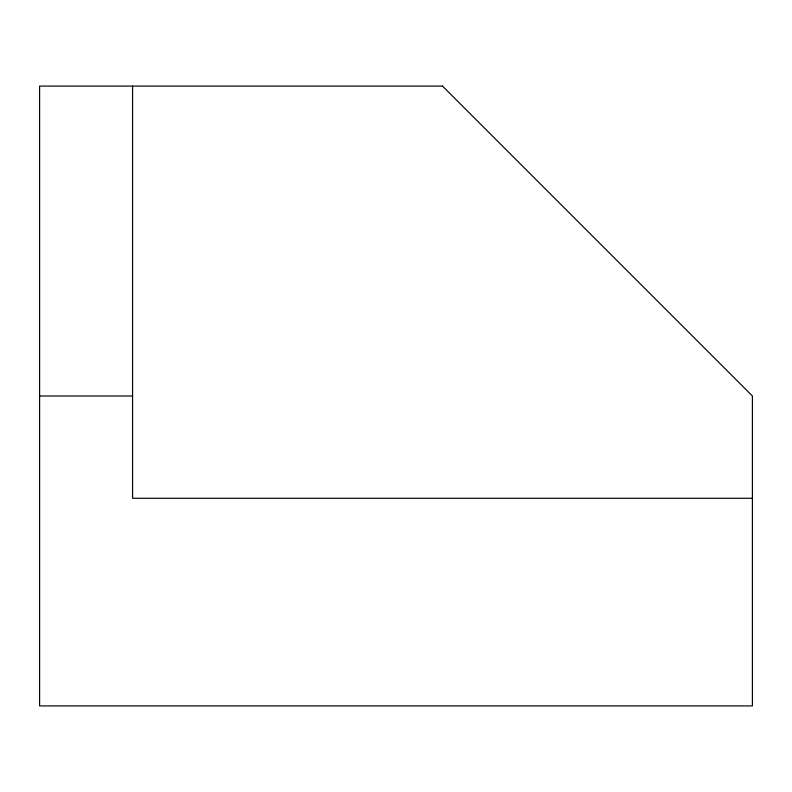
<?xml version="1.0" encoding="UTF-8"?>
<svg xmlns="http://www.w3.org/2000/svg" width="792" height="792" viewBox="0 0 792 792"><rect width="100%" height="100%" fill="white"/><g stroke="black" fill="none" stroke-linecap="round" stroke-linejoin="round"><path stroke-width="1.19" d="M39.6 396L132.571 396M752.4 498.267L132.571 498.267L132.571 86.09M442.49 86.09L39.6 86.09L39.6 705.91L752.4 705.91L752.4 396L442.49 86.09"/></g></svg>
